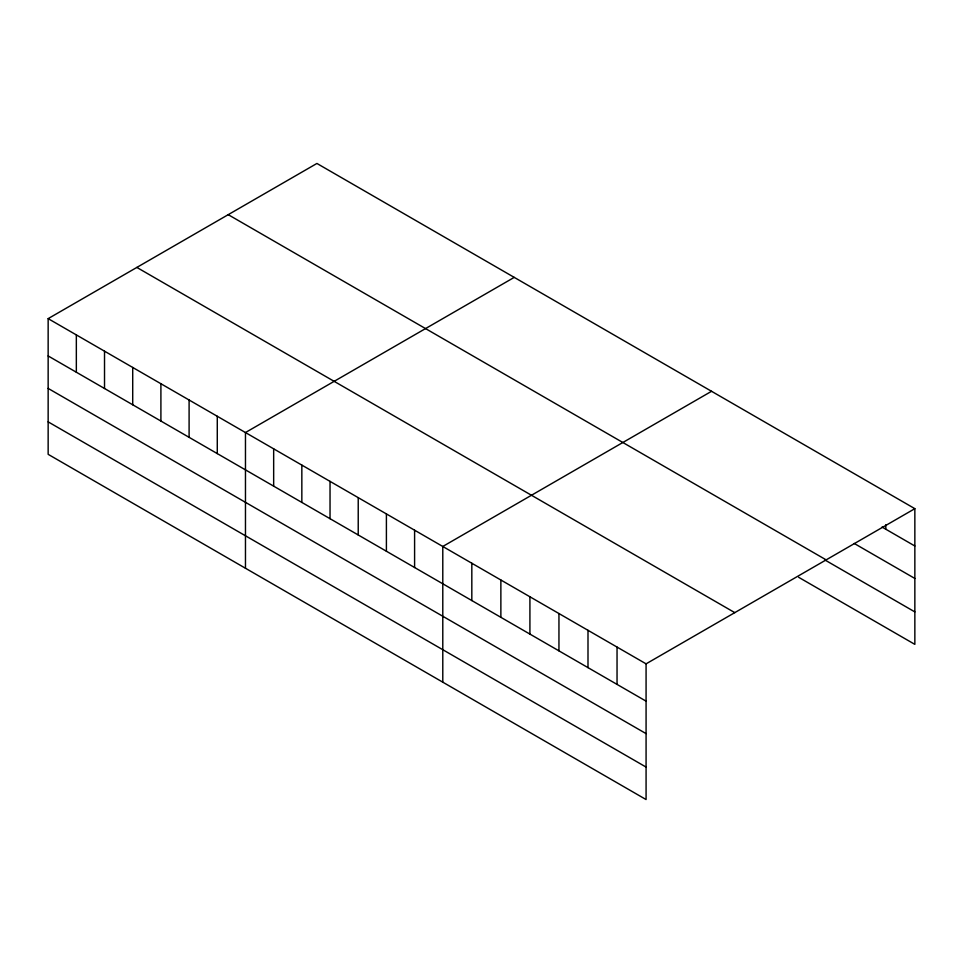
<?xml version="1.0" encoding="UTF-8"?>
<svg xmlns="http://www.w3.org/2000/svg" width="963" height="963" viewBox="0 0 963 963"><rect width="100%" height="100%" fill="white"/><g stroke="black" fill="none" stroke-linecap="round" stroke-linejoin="round"><path stroke-width="1.44" d="M646.077 733.625L646.077 663.844L48.15 318.633L48.15 454.331L646.077 799.543L646.077 733.625L48.15 388.414M798.676 577.306L914.85 644.367L914.85 508.669L316.923 163.457L48.15 318.633M514.23 277.38L245.469 432.543L245.469 568.254M711.549 391.291L442.787 546.466L442.787 682.177M646.077 663.844L914.85 508.669M882.024 527.038L914.85 545.997M854.241 543.469L914.85 578.462M228.219 214.665L826.158 559.876M825.195 560.141L914.85 611.902M136.842 267.425L734.781 612.637M48.15 355.949L646.077 701.16M48.15 421.866L646.077 767.078M885.804 524.751L885.804 529.229M617.042 647.076L617.042 684.392M587.996 630.308L587.996 667.624M558.949 613.539L558.949 650.856M529.915 596.771L529.915 634.099M500.868 580.003L500.868 617.331M471.822 563.235L471.822 600.563M414.596 530.192L414.596 567.52M386.404 513.917L386.404 551.245M358.224 497.642L358.224 534.971M330.032 481.368L330.032 518.696M301.84 465.093L301.84 502.421M273.661 448.818L273.661 486.146M217.277 416.269L217.277 453.597M189.097 399.994L189.097 437.322M160.905 383.719L160.905 421.048M132.713 367.457L132.713 404.773M104.522 351.182L104.522 388.498M76.342 334.907L76.342 372.224"/></g></svg>
